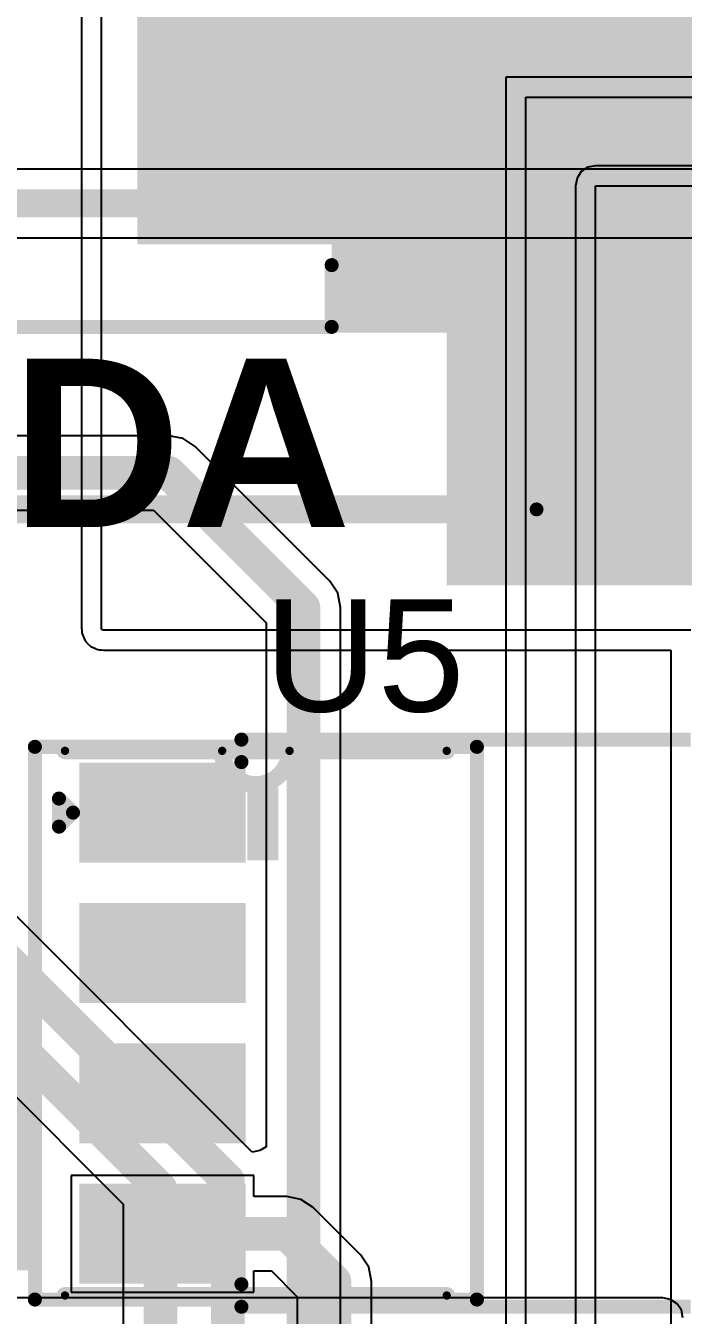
# Model space of a CAD drawing. Header units: inches. Extents: x 0 to 13.9, y -0.2 to 3.4.
# Drawn here: x 2.663 to 2.8972, y 1.846 to 2.3053 of the extents above; entities that cross this region are included whole.
import ezdxf

# ---------------------------------------------------------------- set-up
doc = ezdxf.new("R2010")
doc.units = ezdxf.units.IN
doc.header["$MEASUREMENT"] = 0
for name, color, linetype in [('Bottom Layer', 5, 'Continuous'), ('Layer 1', 16, 'Continuous'), ('Layer 2', 76, 'Continuous'), ('Mechanical 4', 56, 'Continuous'), ('Pad Holes', 156, 'Continuous'), ('Top Layer', 1, 'Continuous'), ('Top Overlay', 2, 'Continuous'), ('Top Paste', 8, 'Continuous'), ('Top Solder', 216, 'Continuous')]:
    doc.layers.add(name, color=color, linetype=linetype)
doc.styles.add('Arial', font='', dxfattribs={"height": 0.2})
doc.styles.add('Arial_Bold', font='', dxfattribs={"height": 0.2})
doc.styles.get('Arial').set_extended_font_data('Arial')
doc.styles.get('Arial_Bold').set_extended_font_data('Arial', bold=True)

msp = doc.modelspace()

# ---------------------------------------------------------------- hatches: boundary and pattern name
at = {"layer": 'Mechanical 4'}
h = msp.add_hatch(color=56, dxfattribs=at)
edge = h.paths.add_edge_path()
edge.add_arc((2.845, 2.133), 0.0025, 0, 360)
h = msp.add_hatch(color=56, dxfattribs=at)
edge = h.paths.add_edge_path()
edge.add_arc((2.66626, 2.04843), 0.00125, 0, 360)
h = msp.add_hatch(color=56, dxfattribs=at)
edge = h.paths.add_edge_path()
edge.add_arc((2.66626, 2.04843), 0.00125, 0, 360)
h = msp.add_hatch(color=56, dxfattribs=at)
edge = h.paths.add_edge_path()
edge.add_arc((2.677, 2.047), 0.0015, 0, 360)
h = msp.add_hatch(color=56, dxfattribs=at)
edge = h.paths.add_edge_path()
edge.add_arc((2.733, 2.047), 0.0015, 0, 360)
h = msp.add_hatch(color=56, dxfattribs=at)
edge = h.paths.add_edge_path()
edge.add_arc((2.733, 2.047), 0.0015, 0, 360)
h = msp.add_hatch(color=56, dxfattribs=at)
edge = h.paths.add_edge_path()
edge.add_arc((2.733, 2.047), 0.0015, 0, 360)
h = msp.add_hatch(color=56, dxfattribs=at)
edge = h.paths.add_edge_path()
edge.add_arc((2.757, 2.047), 0.0015, 0, 360)
h = msp.add_hatch(color=56, dxfattribs=at)
edge = h.paths.add_edge_path()
edge.add_arc((2.757, 2.047), 0.0015, 0, 360)
h = msp.add_hatch(color=56, dxfattribs=at)
edge = h.paths.add_edge_path()
edge.add_arc((2.757, 2.047), 0.0015, 0, 360)
h = msp.add_hatch(color=56, dxfattribs=at)
edge = h.paths.add_edge_path()
edge.add_arc((2.813, 2.047), 0.0015, 0, 360)
h = msp.add_hatch(color=56, dxfattribs=at)
edge = h.paths.add_edge_path()
edge.add_arc((2.82374, 2.04843), 0.00125, 0, 360)
h = msp.add_hatch(color=56, dxfattribs=at)
edge = h.paths.add_edge_path()
edge.add_arc((2.82374, 2.04843), 0.00125, 0, 360)
h = msp.add_hatch(color=56, dxfattribs=at)
edge = h.paths.add_edge_path()
edge.add_arc((2.66626, 1.85157), 0.00125, 0, 360)
h = msp.add_hatch(color=56, dxfattribs=at)
edge = h.paths.add_edge_path()
edge.add_arc((2.66626, 1.85157), 0.00125, 0, 360)
h = msp.add_hatch(color=56, dxfattribs=at)
edge = h.paths.add_edge_path()
edge.add_arc((2.677, 1.853), 0.0015, 0, 360)
h = msp.add_hatch(color=56, dxfattribs=at)
edge = h.paths.add_edge_path()
edge.add_arc((2.813, 1.853), 0.0015, 0, 360)
h = msp.add_hatch(color=56, dxfattribs=at)
edge = h.paths.add_edge_path()
edge.add_arc((2.82374, 1.85157), 0.00125, 0, 360)
h = msp.add_hatch(color=56, dxfattribs=at)
edge = h.paths.add_edge_path()
edge.add_arc((2.82374, 1.85157), 0.00125, 0, 360)
at = {"layer": 'Pad Holes'}
h = msp.add_hatch(color=7, dxfattribs=at)
edge = h.paths.add_edge_path()
edge.add_arc((2.845, 2.133), 0.0025, 0, 360)
h = msp.add_hatch(color=7, dxfattribs=at)
edge = h.paths.add_edge_path()
edge.add_arc((2.66626, 2.04843), 0.00125, 0, 360)
h = msp.add_hatch(color=7, dxfattribs=at)
edge = h.paths.add_edge_path()
edge.add_arc((2.66626, 2.04843), 0.00125, 0, 360)
h = msp.add_hatch(color=7, dxfattribs=at)
edge = h.paths.add_edge_path()
edge.add_arc((2.677, 2.047), 0.0015, 0, 360)
h = msp.add_hatch(color=7, dxfattribs=at)
edge = h.paths.add_edge_path()
edge.add_arc((2.733, 2.047), 0.0015, 0, 360)
h = msp.add_hatch(color=7, dxfattribs=at)
edge = h.paths.add_edge_path()
edge.add_arc((2.733, 2.047), 0.0015, 0, 360)
h = msp.add_hatch(color=7, dxfattribs=at)
edge = h.paths.add_edge_path()
edge.add_arc((2.733, 2.047), 0.0015, 0, 360)
h = msp.add_hatch(color=7, dxfattribs=at)
edge = h.paths.add_edge_path()
edge.add_arc((2.757, 2.047), 0.0015, 0, 360)
h = msp.add_hatch(color=7, dxfattribs=at)
edge = h.paths.add_edge_path()
edge.add_arc((2.757, 2.047), 0.0015, 0, 360)
h = msp.add_hatch(color=7, dxfattribs=at)
edge = h.paths.add_edge_path()
edge.add_arc((2.757, 2.047), 0.0015, 0, 360)
h = msp.add_hatch(color=7, dxfattribs=at)
edge = h.paths.add_edge_path()
edge.add_arc((2.813, 2.047), 0.0015, 0, 360)
h = msp.add_hatch(color=7, dxfattribs=at)
edge = h.paths.add_edge_path()
edge.add_arc((2.82374, 2.04843), 0.00125, 0, 360)
h = msp.add_hatch(color=7, dxfattribs=at)
edge = h.paths.add_edge_path()
edge.add_arc((2.82374, 2.04843), 0.00125, 0, 360)
h = msp.add_hatch(color=7, dxfattribs=at)
edge = h.paths.add_edge_path()
edge.add_arc((2.66626, 1.85157), 0.00125, 0, 360)
h = msp.add_hatch(color=7, dxfattribs=at)
edge = h.paths.add_edge_path()
edge.add_arc((2.66626, 1.85157), 0.00125, 0, 360)
h = msp.add_hatch(color=7, dxfattribs=at)
edge = h.paths.add_edge_path()
edge.add_arc((2.677, 1.853), 0.0015, 0, 360)
h = msp.add_hatch(color=7, dxfattribs=at)
edge = h.paths.add_edge_path()
edge.add_arc((2.813, 1.853), 0.0015, 0, 360)
h = msp.add_hatch(color=7, dxfattribs=at)
edge = h.paths.add_edge_path()
edge.add_arc((2.82374, 1.85157), 0.00125, 0, 360)
h = msp.add_hatch(color=7, dxfattribs=at)
edge = h.paths.add_edge_path()
edge.add_arc((2.82374, 1.85157), 0.00125, 0, 360)
at = {"layer": 'Top Layer'}
for points in [[(2.86822, 2.23135), (2.7068, 2.23135), (2.7068, 2.40065), (2.86822, 2.40065)], [(2.813, 2.106), (3.286, 2.106), (3.286, 2.26), (2.813, 2.26)], [(2.68614, 2.03878), (2.73732, 2.03878), (2.73732, 2.01122), (2.68614, 2.01122)], [(2.68614, 1.98878), (2.73732, 1.98878), (2.73732, 1.96122), (2.68614, 1.96122)], [(2.68614, 1.93878), (2.73732, 1.93878), (2.73732, 1.91122), (2.68614, 1.91122)], [(2.68614, 1.88878), (2.73732, 1.88878), (2.73732, 1.86122), (2.68614, 1.86122)]]:
    msp.add_hatch(color=1, dxfattribs=at).paths.add_polyline_path(points)
at = {"layer": 'Top Overlay'}
for points in [[(2.917, 2.405), (2.872, 2.405), (2.872, 2.227), (2.917, 2.227)], [(2.917, 2.228), (2.772, 2.228), (2.772, 2.196), (2.917, 2.196)], [(2.742, 2.008), (2.753, 2.008), (2.753, 2.034), (2.742, 2.034)], [(2.66726, 1.97397), (2.62132, 1.97397), (2.62132, 1.86202), (2.66726, 1.86202)]]:
    msp.add_hatch(color=2, dxfattribs=at).paths.add_polyline_path(points)
at = {"layer": 'Top Paste'}
for points in [[(2.86822, 2.23135), (2.7068, 2.23135), (2.7068, 2.40065), (2.86822, 2.40065)], [(2.68614, 2.03878), (2.73732, 2.03878), (2.73732, 2.01122), (2.68614, 2.01122)], [(2.68614, 1.98878), (2.73732, 1.98878), (2.73732, 1.96122), (2.68614, 1.96122)], [(2.68614, 1.93878), (2.73732, 1.93878), (2.73732, 1.91122), (2.68614, 1.91122)], [(2.68614, 1.88878), (2.73732, 1.88878), (2.73732, 1.86122), (2.68614, 1.86122)]]:
    msp.add_hatch(color=8, dxfattribs=at).paths.add_polyline_path(points)
at = {"layer": 'Top Solder'}
for points in [[(2.87222, 2.22735), (2.7028, 2.22735), (2.7028, 2.40465), (2.87222, 2.40465)], [(2.68214, 2.04278), (2.74132, 2.04278), (2.74132, 2.00722), (2.68214, 2.00722)], [(2.68214, 1.99278), (2.74132, 1.99278), (2.74132, 1.95722), (2.68214, 1.95722)], [(2.68214, 1.94278), (2.74132, 1.94278), (2.74132, 1.90722), (2.68214, 1.90722)], [(2.68214, 1.89278), (2.74132, 1.89278), (2.74132, 1.85722), (2.68214, 1.85722)]]:
    msp.add_hatch(color=216, dxfattribs=at).paths.add_polyline_path(points)

# ---------------------------------------------------------------- linework, layer by layer
at = {"layer": 'Bottom Layer'}
for p, q in [((3.85993, 2.25424), (2.131, 2.25424)), ((2.13607, 2.22976), (3.865, 2.22976)), ((2.714, 2.15925), (2.59352, 2.15925)), ((2.71907, 2.15825), (2.714, 2.15925)), ((2.74368, 1.90406), (2.49237, 2.15537)), ((2.72337, 2.15537), (2.71907, 2.15825)), ((2.77131, 2.10744), (2.72337, 2.15537)), ((2.59352, 2.13275), (2.70851, 2.13275)), ((2.70851, 2.13275), (2.74868, 2.09257)), ((2.77418, 2.10314), (2.77131, 2.10744)), ((2.77519, 2.09807), (2.77418, 2.10314)), ((2.77519, 1.54928), (2.77519, 2.09807)), ((2.74868, 2.09257), (2.74868, 1.90593)), ((2.60351, 1.97975), (2.69775, 1.88551)), ((2.74646, 1.90461), (2.74368, 1.90406)), ((2.74868, 1.90593), (2.74646, 1.90461)), ((2.69775, 1.88551), (2.69775, 1.64656))]:
    msp.add_line(p, q, dxfattribs=at)
for points in [[(2.131, 2.242, 0.01, 0.01, 0), (3.865, 2.242, 0.01, 0.01, 0)], [(2.483, 2.146, 0.012, 0.012, 0), (2.735, 1.894, 0.012, 0.012, 0)], [(2.57, 2.146, 0.012, 0.012, 0), (2.714, 2.146, 0.012, 0.012, 0)], [(2.714, 2.146, 0.012, 0.012, 0), (2.76193, 2.09807, 0.012, 0.012, 0)], [(2.76193, 1.53594, 0.012, 0.012, 0), (2.76193, 2.09807, 0.012, 0.012, 0)], [(2.609, 1.993, 0.012, 0.012, 0), (2.711, 1.891, 0.012, 0.012, 0)], [(2.711, 1.505, 0.012, 0.012, 0), (2.711, 1.891, 0.012, 0.012, 0)], [(2.735, 1.517, 0.012, 0.012, 0), (2.735, 1.894, 0.012, 0.012, 0)]]:
    msp.add_lwpolyline(points, format="xyseb", dxfattribs=at)
for points in [[(2.711, 2.146, 0.006, 0.006, 1), (2.717, 2.146, 0.006, 0.006, 1)], [(2.711, 2.146, 0.006, 0.006, 1), (2.717, 2.146, 0.006, 0.006, 1)], [(2.75894, 2.09807, 0.006, 0.006, 1), (2.76493, 2.09807, 0.006, 0.006, 1)], [(2.75894, 2.09807, 0.006, 0.006, 1), (2.76493, 2.09807, 0.006, 0.006, 1)], [(2.708, 1.891, 0.006, 0.006, 1), (2.714, 1.891, 0.006, 0.006, 1)], [(2.708, 1.891, 0.006, 0.006, 1), (2.714, 1.891, 0.006, 0.006, 1)], [(2.732, 1.894, 0.006, 0.006, 1), (2.738, 1.894, 0.006, 0.006, 1)], [(2.732, 1.894, 0.006, 0.006, 1), (2.738, 1.894, 0.006, 0.006, 1)]]:
    msp.add_lwpolyline(points, format="xyseb", close=True, dxfattribs=at)
at = {"layer": 'Layer 1'}
for p, q in [((2.89, 1.85214), (2.52044, 1.85214)), ((2.89273, 1.85159), (2.89, 1.85214)), ((2.89505, 1.85005), (2.89273, 1.85159)), ((2.89659, 1.84773), (2.89505, 1.85005)), ((2.89714, 1.845), (2.89659, 1.84773))]:
    msp.add_line(p, q, dxfattribs=at)
at = {"layer": 'Layer 2'}
for p, q in [((3.016, 2.287), (2.834, 2.287)), ((2.834, 2.287), (2.834, 1.8068)), ((2.84114, 1.80893), (2.84114, 2.27986)), ((2.84114, 2.27986), (3.016, 2.27986)), ((2.866, 2.25539), (2.86327, 2.25484)), ((3.094, 2.25539), (2.866, 2.25539)), ((2.85941, 2.25098), (2.85886, 2.24825)), ((2.86095, 2.2533), (2.85941, 2.25098)), ((2.86327, 2.25484), (2.86095, 2.2533)), ((2.85886, 2.24825), (2.85886, 1.80869)), ((2.866, 1.80869), (2.866, 2.24825)), ((2.866, 2.24825), (3.094, 2.24825))]:
    msp.add_line(p, q, dxfattribs=at)
at = {"layer": 'Mechanical 4'}
for points in [[(2.565, 2.133, 0.01, 0.01, 0), (2.845, 2.133, 0.01, 0.01, 0)], [(2.66626, 2.04843, 0.005, 0.005, 0), (2.82374, 2.04843, 0.005, 0.005, 0)], [(2.66626, 1.85157, 0.005, 0.005, 0), (2.66626, 2.04843, 0.005, 0.005, 0)], [(2.677, 2.047, 0.006, 0.006, 0), (2.733, 2.047, 0.006, 0.006, 0)], [(2.733, 2.047, 0.006, 0.006, 0), (2.757, 2.047, 0.006, 0.006, 0)], [(2.757, 2.047, 0.006, 0.006, -1), (2.733, 2.047, 0.006, 0.006, 0)], [(2.757, 2.047, 0.006, 0.006, 0), (2.813, 2.047, 0.006, 0.006, 0)], [(2.82374, 1.85157, 0.005, 0.005, 0), (2.82374, 2.04843, 0.005, 0.005, 0)], [(2.677, 1.853, 0.006, 0.006, 0), (2.813, 1.853, 0.006, 0.006, 0)], [(2.66626, 1.85157, 0.005, 0.005, 0), (2.82374, 1.85157, 0.005, 0.005, 0)]]:
    msp.add_lwpolyline(points, format="xyseb", dxfattribs=at)
for points in [[(2.8425, 2.133, 0.005, 0.005, 1), (2.8475, 2.133, 0.005, 0.005, 1)], [(2.66501, 2.04843, 0.0025, 0.0025, 1), (2.66751, 2.04843, 0.0025, 0.0025, 1)], [(2.66501, 2.04843, 0.0025, 0.0025, 1), (2.66751, 2.04843, 0.0025, 0.0025, 1)], [(2.6755, 2.047, 0.003, 0.003, 1), (2.6785, 2.047, 0.003, 0.003, 1)], [(2.7315, 2.047, 0.003, 0.003, 1), (2.7345, 2.047, 0.003, 0.003, 1)], [(2.7315, 2.047, 0.003, 0.003, 1), (2.7345, 2.047, 0.003, 0.003, 1)], [(2.7315, 2.047, 0.003, 0.003, 1), (2.7345, 2.047, 0.003, 0.003, 1)], [(2.7555, 2.047, 0.003, 0.003, 1), (2.7585, 2.047, 0.003, 0.003, 1)], [(2.7555, 2.047, 0.003, 0.003, 1), (2.7585, 2.047, 0.003, 0.003, 1)], [(2.7555, 2.047, 0.003, 0.003, 1), (2.7585, 2.047, 0.003, 0.003, 1)], [(2.8115, 2.047, 0.003, 0.003, 1), (2.8145, 2.047, 0.003, 0.003, 1)], [(2.82249, 2.04843, 0.0025, 0.0025, 1), (2.82499, 2.04843, 0.0025, 0.0025, 1)], [(2.82249, 2.04843, 0.0025, 0.0025, 1), (2.82499, 2.04843, 0.0025, 0.0025, 1)], [(2.6755, 1.853, 0.003, 0.003, 1), (2.6785, 1.853, 0.003, 0.003, 1)], [(2.8115, 1.853, 0.003, 0.003, 1), (2.8145, 1.853, 0.003, 0.003, 1)], [(2.66501, 1.85157, 0.0025, 0.0025, 1), (2.66751, 1.85157, 0.0025, 0.0025, 1)], [(2.66501, 1.85157, 0.0025, 0.0025, 1), (2.66751, 1.85157, 0.0025, 0.0025, 1)], [(2.82249, 1.85157, 0.0025, 0.0025, 1), (2.82499, 1.85157, 0.0025, 0.0025, 1)], [(2.82249, 1.85157, 0.0025, 0.0025, 1), (2.82499, 1.85157, 0.0025, 0.0025, 1)]]:
    msp.add_lwpolyline(points, format="xyseb", close=True, dxfattribs=at)
at = {"layer": 'Top Layer'}
for p, q in [((2.68286, 2.4093), (2.68286, 2.205)), ((2.69, 2.205), (2.69, 2.4093)), ((2.68286, 2.205), (2.68286, 2.0907)), ((2.69, 2.0907), (2.69, 2.205)), ((2.68286, 2.0907), (2.683, 2.09001)), ((2.683, 2.09001), (2.683, 2.08931)), ((2.69012, 2.09012), (2.69, 2.0907)), ((2.6907, 2.09), (2.69012, 2.09012)), ((2.9, 2.09), (2.6907, 2.09)), ((2.683, 2.08931), (2.68312, 2.08872)), ((2.68312, 2.08872), (2.68339, 2.08807)), ((2.68339, 2.08807), (2.68341, 2.08797)), ((2.68341, 2.08797), (2.68346, 2.08788)), ((2.68346, 2.08788), (2.68418, 2.08615)), ((2.68418, 2.08615), (2.68418, 2.08615)), ((2.68418, 2.08615), (2.68418, 2.08615)), ((2.68418, 2.08615), (2.68517, 2.08517)), ((2.68517, 2.08517), (2.68615, 2.08418)), ((2.68615, 2.08418), (2.68615, 2.08418)), ((2.68615, 2.08418), (2.68615, 2.08418)), ((2.68615, 2.08418), (2.68788, 2.08346)), ((2.68788, 2.08346), (2.68797, 2.08341)), ((2.68797, 2.08341), (2.68807, 2.08339)), ((2.68807, 2.08339), (2.68872, 2.08312)), ((2.68872, 2.08312), (2.68872, 2.08312)), ((2.68872, 2.08312), (2.68872, 2.08312)), ((2.68872, 2.08312), (2.68931, 2.083)), ((2.68931, 2.083), (2.69001, 2.083)), ((2.69001, 2.083), (2.6907, 2.08286)), ((2.6907, 2.08286), (2.89286, 2.08286)), ((2.89286, 2.08286), (2.89286, 2.021)), ((2.89286, 2.021), (2.89286, 1.81467)), ((2.74432, 1.89578), (2.67914, 1.89578)), ((2.67914, 1.89578), (2.67914, 1.85422)), ((2.74432, 1.88825), (2.74432, 1.89578)), ((2.756, 1.88825), (2.74432, 1.88825)), ((2.76107, 1.88725), (2.756, 1.88825)), ((2.76537, 1.88437), (2.76107, 1.88725)), ((2.78237, 1.86737), (2.76537, 1.88437)), ((2.78525, 1.86307), (2.78237, 1.86737)), ((2.74432, 1.85422), (2.74432, 1.86175)), ((2.74432, 1.86175), (2.75051, 1.86175)), ((2.75051, 1.86175), (2.75975, 1.85251)), ((2.78625, 1.858), (2.78525, 1.86307)), ((2.78625, 1.61549), (2.78625, 1.858)), ((2.67914, 1.85422), (2.74432, 1.85422)), ((2.75975, 1.85251), (2.75975, 1.61))]:
    msp.add_line(p, q, dxfattribs=at)
for points in [[(2.71173, 1.875, 0.012, 0.012, 0), (2.756, 1.875, 0.012, 0.012, 0)], [(2.756, 1.875, 0.012, 0.012, 0), (2.773, 1.858, 0.012, 0.012, 0)], [(2.773, 1.61, 0.012, 0.012, 0), (2.773, 1.858, 0.012, 0.012, 0)]]:
    msp.add_lwpolyline(points, format="xyseb", dxfattribs=at)
for points in [[(2.70873, 1.875, 0.006, 0.006, 1), (2.71473, 1.875, 0.006, 0.006, 1)], [(2.753, 1.875, 0.006, 0.006, 1), (2.759, 1.875, 0.006, 0.006, 1)], [(2.753, 1.875, 0.006, 0.006, 1), (2.759, 1.875, 0.006, 0.006, 1)], [(2.77, 1.858, 0.006, 0.006, 1), (2.776, 1.858, 0.006, 0.006, 1)], [(2.77, 1.858, 0.006, 0.006, 1), (2.776, 1.858, 0.006, 0.006, 1)]]:
    msp.add_lwpolyline(points, format="xyseb", close=True, dxfattribs=at)
at = {"layer": 'Top Overlay'}
for points in [[(2.772, 2.198, 0.005, 0.005, 0), (2.772, 2.22, 0.005, 0.005, 0)], [(2.491, 2.198, 0.005, 0.005, 0), (2.772, 2.198, 0.005, 0.005, 0)], [(2.73986, 2.051, 0.005, 0.005, 0), (2.89986, 2.051, 0.005, 0.005, 0)], [(2.73986, 2.043, 0.005, 0.005, 0), (2.73986, 2.051, 0.005, 0.005, 0)], [(2.67486, 2.03, 0.005, 0.005, 0), (2.67986, 2.025, 0.005, 0.005, 0)], [(2.67486, 2.02, 0.005, 0.005, 0), (2.67486, 2.03, 0.005, 0.005, 0)], [(2.67486, 2.02, 0.005, 0.005, 0), (2.67986, 2.025, 0.005, 0.005, 0)], [(2.73986, 1.849, 0.005, 0.005, 0), (2.73986, 1.857, 0.005, 0.005, 0)], [(2.73986, 1.849, 0.005, 0.005, 0), (2.89986, 1.849, 0.005, 0.005, 0)]]:
    msp.add_lwpolyline(points, format="xyseb", dxfattribs=at)
for points in [[(2.77075, 2.22, 0.0025, 0.0025, 1), (2.77325, 2.22, 0.0025, 0.0025, 1)], [(2.77075, 2.198, 0.0025, 0.0025, 1), (2.77325, 2.198, 0.0025, 0.0025, 1)], [(2.77075, 2.198, 0.0025, 0.0025, 1), (2.77325, 2.198, 0.0025, 0.0025, 1)], [(2.73861, 2.051, 0.0025, 0.0025, 1), (2.74111, 2.051, 0.0025, 0.0025, 1)], [(2.73861, 2.051, 0.0025, 0.0025, 1), (2.74111, 2.051, 0.0025, 0.0025, 1)], [(2.73861, 2.043, 0.0025, 0.0025, 1), (2.74111, 2.043, 0.0025, 0.0025, 1)], [(2.67361, 2.03, 0.0025, 0.0025, 1), (2.67611, 2.03, 0.0025, 0.0025, 1)], [(2.67361, 2.03, 0.0025, 0.0025, 1), (2.67611, 2.03, 0.0025, 0.0025, 1)], [(2.67861, 2.025, 0.0025, 0.0025, 1), (2.68111, 2.025, 0.0025, 0.0025, 1)], [(2.67861, 2.025, 0.0025, 0.0025, 1), (2.68111, 2.025, 0.0025, 0.0025, 1)], [(2.67361, 2.02, 0.0025, 0.0025, 1), (2.67611, 2.02, 0.0025, 0.0025, 1)], [(2.67361, 2.02, 0.0025, 0.0025, 1), (2.67611, 2.02, 0.0025, 0.0025, 1)], [(2.73861, 1.857, 0.0025, 0.0025, 1), (2.74111, 1.857, 0.0025, 0.0025, 1)], [(2.73861, 1.849, 0.0025, 0.0025, 1), (2.74111, 1.849, 0.0025, 0.0025, 1)], [(2.73861, 1.849, 0.0025, 0.0025, 1), (2.74111, 1.849, 0.0025, 0.0025, 1)]]:
    msp.add_lwpolyline(points, format="xyseb", close=True, dxfattribs=at)

# ---------------------------------------------------------------- texts
at = {"layer": 'Top Overlay', "style": 'Arial_Bold'}
msp.add_text('SDA', height=0.06, rotation=360, dxfattribs=at).set_placement((2.602, 2.1267))
at = {"layer": 'Top Overlay', "style": 'Arial'}
msp.add_text('U5', height=0.04, dxfattribs=at).set_placement((2.748, 2.061))

doc.saveas('drawing.dxf')
